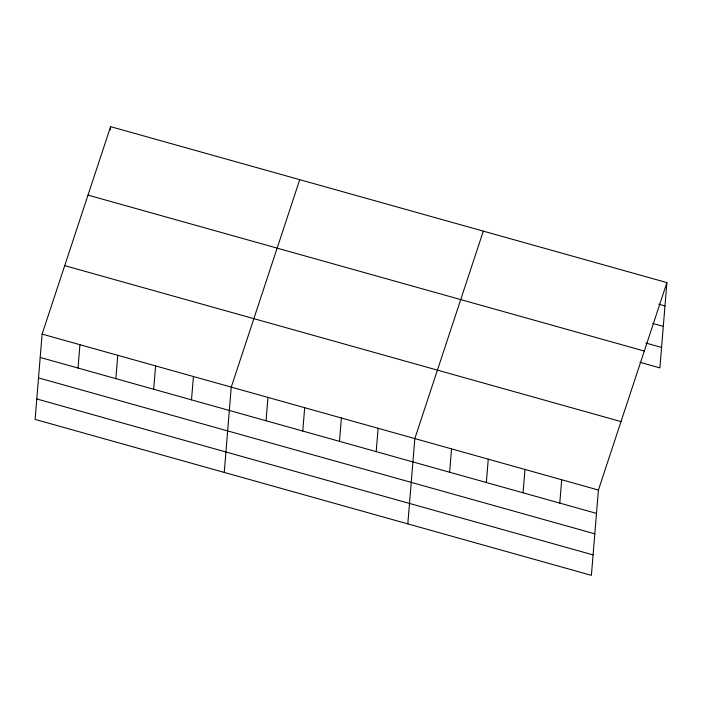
<?xml version="1.0" encoding="UTF-8"?>
<svg xmlns="http://www.w3.org/2000/svg" width="702" height="702" viewBox="0 0 702 702"><rect width="100%" height="100%" fill="white"/><g stroke="black" fill="none" stroke-linecap="round" stroke-linejoin="round"><path stroke-width="1.05" d="M42.111 334.099L35.1 419.401L591.4 575.35L598.411 490.049L666.9 282.599L110.6 126.65L42.111 334.099L598.411 490.049M78.019 368.041L79.94 344.708M110.346 129.826L110.6 126.65M115.848 378.65L117.769 355.309M153.677 389.25L155.598 365.917M191.506 399.859L193.427 376.518M224.245 472.428L231.256 387.127L299.745 179.668M266.049 420.752L267.971 397.42M302.764 431.046L304.686 407.713M339.478 441.339L341.4 418.006M376.193 451.632L378.115 428.29M407.818 523.894L414.829 438.583L483.318 231.133M449.631 472.218L451.544 448.876M486.346 482.511L488.259 459.169M523.06 492.804L524.982 469.462M559.775 503.097L561.697 479.756M666.9 282.599L659.889 367.901L639.952 362.311M658.687 304.168L664.978 305.932M652.807 323.447L663.302 326.386M645.831 343.041L661.565 347.455M88.004 195.103L644.296 351.053M64.716 265.637L621.016 421.595M40.198 357.441L596.489 513.39M38.513 377.887L594.813 533.836M36.785 398.955L593.076 554.905"/></g></svg>
